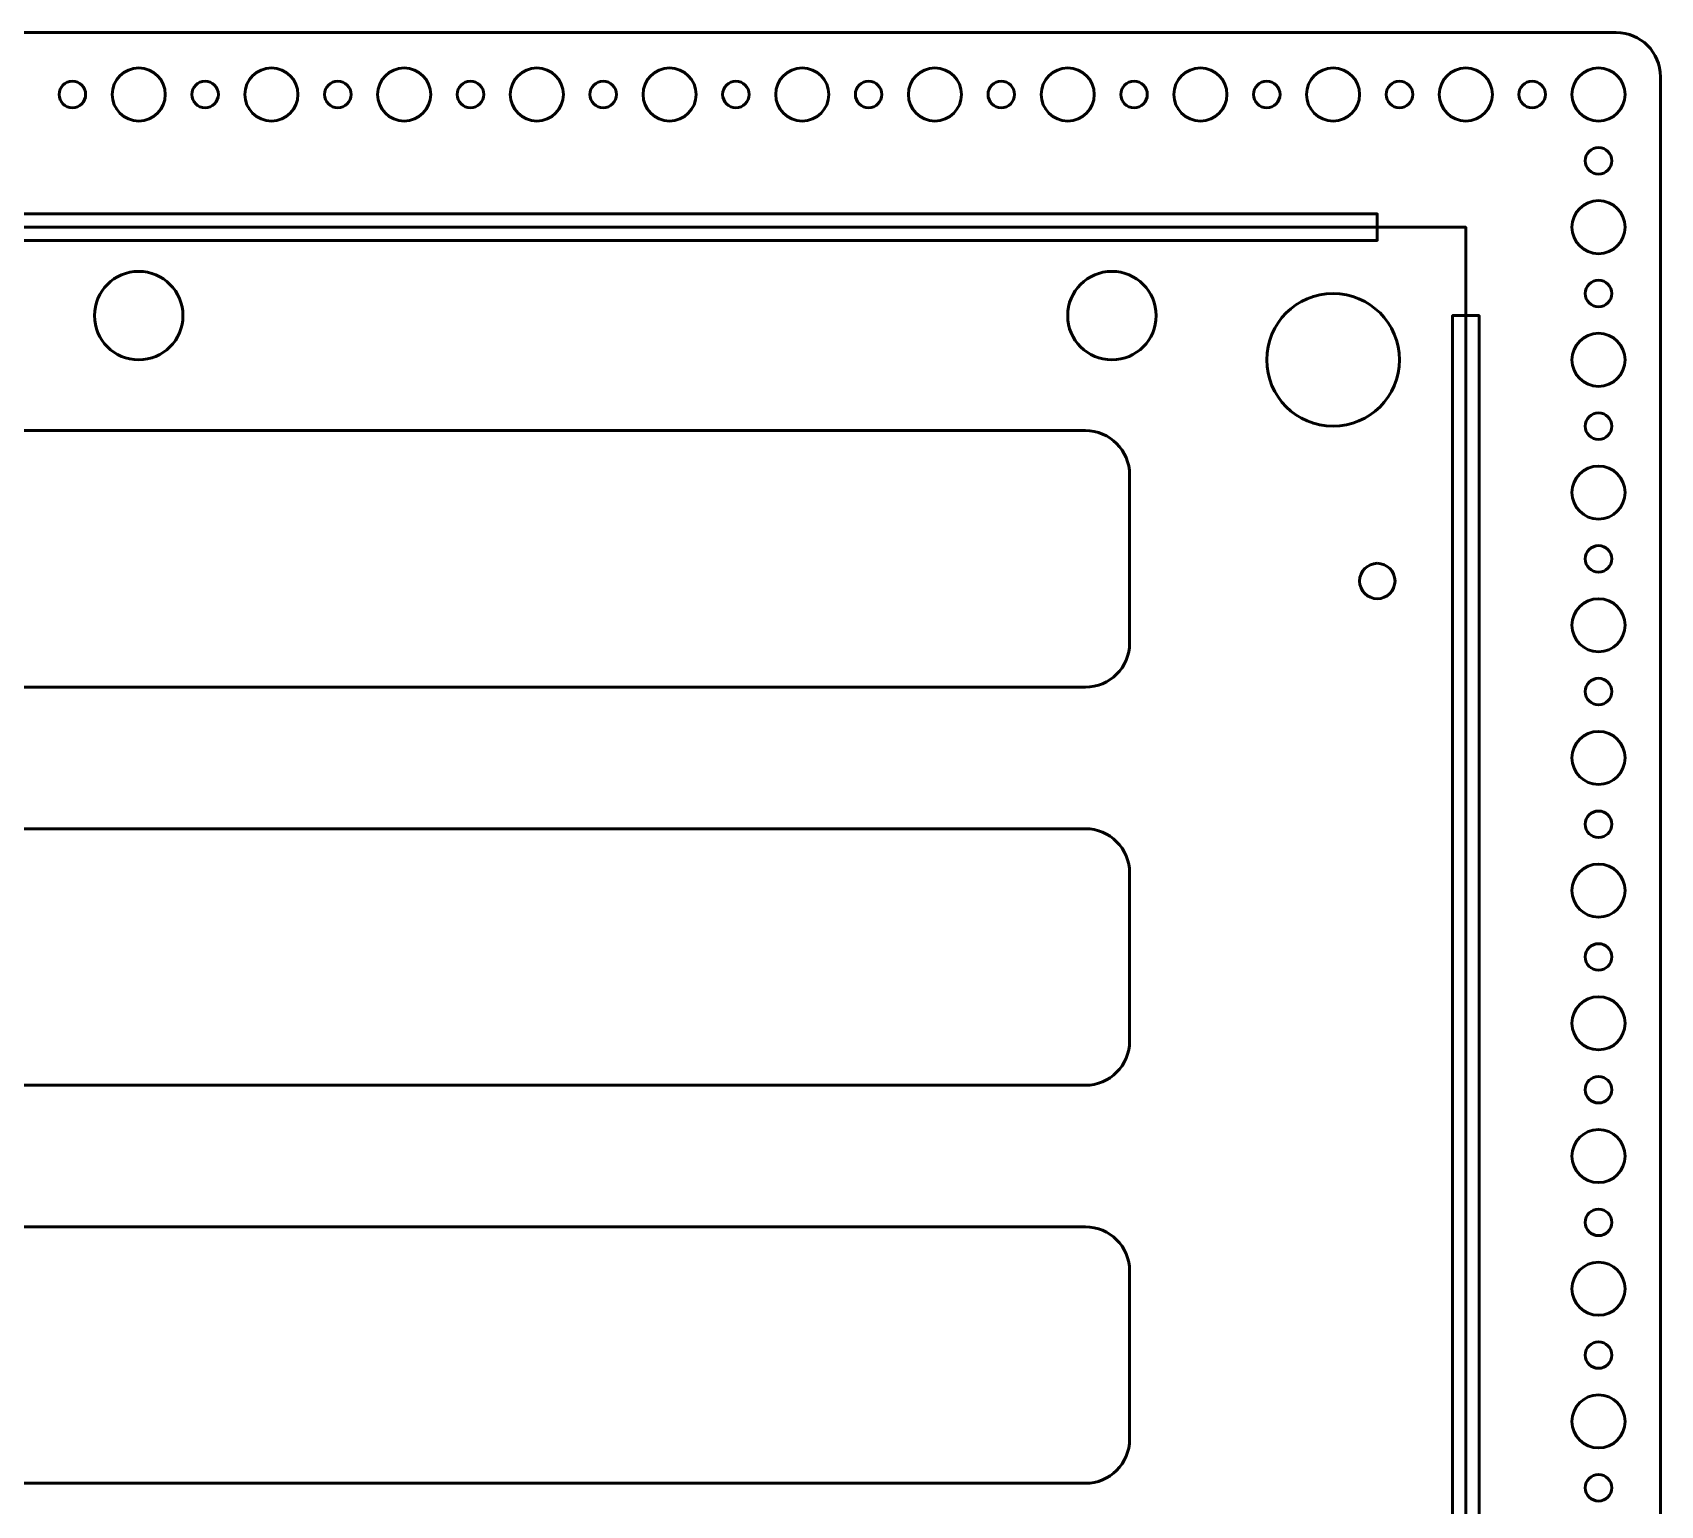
# Model space of a CAD drawing. Header units: centimetres. Extents: x -27.2 to 7.2, y -27.2 to 7.2.
# Drawn here: x -11.2 to 7.2, y -9.45 to 7.2 of the extents above; entities that cross this region are included whole.
import ezdxf

# ---------------------------------------------------------------- set-up
doc = ezdxf.new("R2010")
doc.units = ezdxf.units.CM
doc.header["$MEASUREMENT"] = 0
doc.layers.add('Layer 1', color=7, linetype='Continuous')

msp = doc.modelspace()

# ---------------------------------------------------------------- linework, layer by layer
at = {"layer": 'Layer 1', "color": 4, "lineweight": 53}
msp.add_lwpolyline([(-25, -25), (5, -25), (5, 5), (-25, 5), (-25, -25)], close=True, dxfattribs=at)
at = {"layer": 'Layer 1', "lineweight": 53}
msp.add_lwpolyline([(4.85, -24), (5.15, -24), (5.15, 4), (4.85, 4), (4.85, -24)], close=True, dxfattribs=at)
for centre, major_axis in [((-10.75, 6.5), (0, 0.15)), ((-10, 6.5), (0, 0.3)), ((-9.25, 6.5), (0, 0.15)), ((-8.5, 6.5), (0, 0.3)), ((-7.75, 6.5), (0, 0.15)), ((-7, 6.5), (0, 0.3)), ((-6.25, 6.5), (0, 0.15)), ((-5.5, 6.5), (0, 0.3)), ((-4.75, 6.5), (0, 0.15)), ((-4, 6.5), (0, 0.3)), ((-3.25, 6.5), (0, 0.15)), ((-2.5, 6.5), (0, 0.3)), ((-1.75, 6.5), (0, 0.15)), ((-1, 6.5), (0, 0.3)), ((-0.25, 6.5), (0, 0.15)), ((0.5, 6.5), (0, 0.3)), ((1.25, 6.5), (0, 0.15)), ((2, 6.5), (0, 0.3)), ((2.75, 6.5), (0, 0.15)), ((3.5, 6.5), (0, 0.3)), ((4.25, 6.5), (0, 0.15)), ((5, 6.5), (0, 0.3)), ((5.75, 6.5), (0, 0.15)), ((6.5, 6.5), (0, 0.3)), ((4, 1), (0, 0.2))]:
    msp.add_ellipse(centre, major_axis=major_axis, ratio=1, dxfattribs=at)
for points, knots in [([(-27.2, -26.7), (-27.2, -26.7), (-27.2, 6.7), (-27.2, 6.7), (-27.2, 6.7), (-27.2, 6.97614), (-26.97614, 7.2), (-26.7, 7.2), (-26.7, 7.2), (-26.7, 7.2), (6.7, 7.2), (6.7, 7.2), (6.7, 7.2), (6.97614, 7.2), (7.2, 6.97614), (7.2, 6.7), (7.2, 6.7), (7.2, 6.7), (7.2, -26.7), (7.2, -26.7), (7.2, -26.7), (7.2, -26.97614), (6.97614, -27.2), (6.7, -27.2), (6.7, -27.2), (6.7, -27.2), (-26.7, -27.2), (-26.7, -27.2), (-26.7, -27.2), (-26.97614, -27.2), (-27.2, -26.97614), (-27.2, -26.7)], [0, 0, 0, 0, 0.11111111, 0.11111111, 0.11111111, 0.11111111, 0.22222222, 0.22222222, 0.22222222, 0.22222222, 0.33333333, 0.33333333, 0.33333333, 0.33333333, 0.44444444, 0.44444444, 0.44444444, 0.44444444, 0.55555556, 0.55555556, 0.55555556, 0.55555556, 0.66666667, 0.66666667, 0.66666667, 0.66666667, 0.77777778, 0.77777778, 0.77777778, 0.77777778, 1, 1, 1, 1]), ([(6.35, 5.75), (6.35, 5.83284), (6.41716, 5.9), (6.5, 5.9), (6.5, 5.9), (6.58284, 5.9), (6.65, 5.83284), (6.65, 5.75), (6.65, 5.75), (6.65, 5.66716), (6.58284, 5.6), (6.5, 5.6), (6.5, 5.6), (6.41716, 5.6), (6.35, 5.66716), (6.35, 5.75)], [0, 0, 0, 0, 0.2, 0.2, 0.2, 0.2, 0.4, 0.4, 0.4, 0.4, 0.6, 0.6, 0.6, 0.6, 1, 1, 1, 1]), ([(6.2, 5), (6.2, 5.16569), (6.33431, 5.3), (6.5, 5.3), (6.5, 5.3), (6.66569, 5.3), (6.8, 5.16569), (6.8, 5), (6.8, 5), (6.8, 4.83431), (6.66569, 4.7), (6.5, 4.7), (6.5, 4.7), (6.33431, 4.7), (6.2, 4.83431), (6.2, 5)], [0, 0, 0, 0, 0.2, 0.2, 0.2, 0.2, 0.4, 0.4, 0.4, 0.4, 0.6, 0.6, 0.6, 0.6, 1, 1, 1, 1]), ([(-24, 4.85), (-24, 4.85), (-24, 5.15), (-24, 5.15), (-24, 5.15), (-24, 5.15), (4, 5.15), (4, 5.15), (4, 5.15), (4, 5.15), (4, 4.85), (4, 4.85), (4, 4.85), (4, 4.85), (-24, 4.85), (-24, 4.85)], [0, 0, 0, 0, 0.2, 0.2, 0.2, 0.2, 0.4, 0.4, 0.4, 0.4, 0.6, 0.6, 0.6, 0.6, 1, 1, 1, 1]), ([(-10.5, 4), (-10.5, 4.27615), (-10.27615, 4.5), (-10, 4.5), (-10, 4.5), (-9.72385, 4.5), (-9.5, 4.27615), (-9.5, 4), (-9.5, 4), (-9.5, 3.72385), (-9.72385, 3.5), (-10, 3.5), (-10, 3.5), (-10.27615, 3.5), (-10.5, 3.72385), (-10.5, 4)], [0, 0, 0, 0, 0.2, 0.2, 0.2, 0.2, 0.4, 0.4, 0.4, 0.4, 0.6, 0.6, 0.6, 0.6, 1, 1, 1, 1]), ([(0.5, 4), (0.5, 4.27615), (0.72385, 4.5), (1, 4.5), (1, 4.5), (1.27615, 4.5), (1.5, 4.27615), (1.5, 4), (1.5, 4), (1.5, 3.72385), (1.27615, 3.5), (1, 3.5), (1, 3.5), (0.72385, 3.5), (0.5, 3.72385), (0.5, 4)], [0, 0, 0, 0, 0.2, 0.2, 0.2, 0.2, 0.4, 0.4, 0.4, 0.4, 0.6, 0.6, 0.6, 0.6, 1, 1, 1, 1]), ([(0.5, 4), (0.5, 4.27615), (0.72385, 4.5), (1, 4.5), (1, 4.5), (1.27615, 4.5), (1.5, 4.27615), (1.5, 4), (1.5, 4), (1.5, 3.72385), (1.27615, 3.5), (1, 3.5), (1, 3.5), (0.72385, 3.5), (0.5, 3.72385), (0.5, 4)], [0, 0, 0, 0, 0.2, 0.2, 0.2, 0.2, 0.4, 0.4, 0.4, 0.4, 0.6, 0.6, 0.6, 0.6, 1, 1, 1, 1]), ([(2.75, 3.5), (2.75, 3.91422), (3.08578, 4.25), (3.5, 4.25), (3.5, 4.25), (3.91422, 4.25), (4.25, 3.91422), (4.25, 3.5), (4.25, 3.5), (4.25, 3.08578), (3.91422, 2.75), (3.5, 2.75), (3.5, 2.75), (3.08578, 2.75), (2.75, 3.08578), (2.75, 3.5)], [0, 0, 0, 0, 0.2, 0.2, 0.2, 0.2, 0.4, 0.4, 0.4, 0.4, 0.6, 0.6, 0.6, 0.6, 1, 1, 1, 1]), ([(6.35, 4.25), (6.35, 4.33284), (6.41716, 4.4), (6.5, 4.4), (6.5, 4.4), (6.58284, 4.4), (6.65, 4.33284), (6.65, 4.25), (6.65, 4.25), (6.65, 4.16716), (6.58284, 4.1), (6.5, 4.1), (6.5, 4.1), (6.41716, 4.1), (6.35, 4.16716), (6.35, 4.25)], [0, 0, 0, 0, 0.2, 0.2, 0.2, 0.2, 0.4, 0.4, 0.4, 0.4, 0.6, 0.6, 0.6, 0.6, 1, 1, 1, 1]), ([(6.2, 3.5), (6.2, 3.66569), (6.33431, 3.8), (6.5, 3.8), (6.5, 3.8), (6.66569, 3.8), (6.8, 3.66569), (6.8, 3.5), (6.8, 3.5), (6.8, 3.33431), (6.66569, 3.2), (6.5, 3.2), (6.5, 3.2), (6.33431, 3.2), (6.2, 3.33431), (6.2, 3.5)], [0, 0, 0, 0, 0.2, 0.2, 0.2, 0.2, 0.4, 0.4, 0.4, 0.4, 0.6, 0.6, 0.6, 0.6, 1, 1, 1, 1]), ([(6.35, 2.75), (6.35, 2.83284), (6.41716, 2.9), (6.5, 2.9), (6.5, 2.9), (6.58284, 2.9), (6.65, 2.83284), (6.65, 2.75), (6.65, 2.75), (6.65, 2.66716), (6.58284, 2.6), (6.5, 2.6), (6.5, 2.6), (6.41716, 2.6), (6.35, 2.66716), (6.35, 2.75)], [0, 0, 0, 0, 0.2, 0.2, 0.2, 0.2, 0.4, 0.4, 0.4, 0.4, 0.6, 0.6, 0.6, 0.6, 1, 1, 1, 1]), ([(-21.2, 0.3), (-21.2, 0.3), (-21.2, 2.2), (-21.2, 2.2), (-21.2, 2.2), (-21.2, 2.47614), (-20.97614, 2.7), (-20.7, 2.7), (-20.7, 2.7), (-20.7, 2.7), (0.7, 2.7), (0.7, 2.7), (0.7, 2.7), (0.97614, 2.7), (1.2, 2.47614), (1.2, 2.2), (1.2, 2.2), (1.2, 2.2), (1.2, 0.3), (1.2, 0.3), (1.2, 0.3), (1.2, 0.02386), (0.97614, -0.2), (0.7, -0.2), (0.7, -0.2), (0.7, -0.2), (-20.7, -0.2), (-20.7, -0.2), (-20.7, -0.2), (-20.97614, -0.2), (-21.2, 0.02386), (-21.2, 0.3)], [0, 0, 0, 0, 0.11111111, 0.11111111, 0.11111111, 0.11111111, 0.22222222, 0.22222222, 0.22222222, 0.22222222, 0.33333333, 0.33333333, 0.33333333, 0.33333333, 0.44444444, 0.44444444, 0.44444444, 0.44444444, 0.55555556, 0.55555556, 0.55555556, 0.55555556, 0.66666667, 0.66666667, 0.66666667, 0.66666667, 0.77777778, 0.77777778, 0.77777778, 0.77777778, 1, 1, 1, 1]), ([(6.2, 2), (6.2, 2.16569), (6.33431, 2.3), (6.5, 2.3), (6.5, 2.3), (6.66569, 2.3), (6.8, 2.16569), (6.8, 2), (6.8, 2), (6.8, 1.83431), (6.66569, 1.7), (6.5, 1.7), (6.5, 1.7), (6.33431, 1.7), (6.2, 1.83431), (6.2, 2)], [0, 0, 0, 0, 0.2, 0.2, 0.2, 0.2, 0.4, 0.4, 0.4, 0.4, 0.6, 0.6, 0.6, 0.6, 1, 1, 1, 1]), ([(6.35, 1.25), (6.35, 1.33284), (6.41716, 1.4), (6.5, 1.4), (6.5, 1.4), (6.58284, 1.4), (6.65, 1.33284), (6.65, 1.25), (6.65, 1.25), (6.65, 1.16716), (6.58284, 1.1), (6.5, 1.1), (6.5, 1.1), (6.41716, 1.1), (6.35, 1.16716), (6.35, 1.25)], [0, 0, 0, 0, 0.2, 0.2, 0.2, 0.2, 0.4, 0.4, 0.4, 0.4, 0.6, 0.6, 0.6, 0.6, 1, 1, 1, 1]), ([(6.2, 0.5), (6.2, 0.66569), (6.33431, 0.8), (6.5, 0.8), (6.5, 0.8), (6.66569, 0.8), (6.8, 0.66569), (6.8, 0.5), (6.8, 0.5), (6.8, 0.33431), (6.66569, 0.2), (6.5, 0.2), (6.5, 0.2), (6.33431, 0.2), (6.2, 0.33431), (6.2, 0.5)], [0, 0, 0, 0, 0.2, 0.2, 0.2, 0.2, 0.4, 0.4, 0.4, 0.4, 0.6, 0.6, 0.6, 0.6, 1, 1, 1, 1]), ([(6.35, -0.25), (6.35, -0.16716), (6.41716, -0.1), (6.5, -0.1), (6.5, -0.1), (6.58284, -0.1), (6.65, -0.16716), (6.65, -0.25), (6.65, -0.25), (6.65, -0.33284), (6.58284, -0.4), (6.5, -0.4), (6.5, -0.4), (6.41716, -0.4), (6.35, -0.33284), (6.35, -0.25)], [0, 0, 0, 0, 0.2, 0.2, 0.2, 0.2, 0.4, 0.4, 0.4, 0.4, 0.6, 0.6, 0.6, 0.6, 1, 1, 1, 1]), ([(6.2, -1), (6.2, -0.83431), (6.33431, -0.7), (6.5, -0.7), (6.5, -0.7), (6.66569, -0.7), (6.8, -0.83431), (6.8, -1), (6.8, -1), (6.8, -1.16569), (6.66569, -1.3), (6.5, -1.3), (6.5, -1.3), (6.33431, -1.3), (6.2, -1.16569), (6.2, -1)], [0, 0, 0, 0, 0.2, 0.2, 0.2, 0.2, 0.4, 0.4, 0.4, 0.4, 0.6, 0.6, 0.6, 0.6, 1, 1, 1, 1]), ([(6.35, -1.75), (6.35, -1.66716), (6.41716, -1.6), (6.5, -1.6), (6.5, -1.6), (6.58284, -1.6), (6.65, -1.66716), (6.65, -1.75), (6.65, -1.75), (6.65, -1.83284), (6.58284, -1.9), (6.5, -1.9), (6.5, -1.9), (6.41716, -1.9), (6.35, -1.83284), (6.35, -1.75)], [0, 0, 0, 0, 0.2, 0.2, 0.2, 0.2, 0.4, 0.4, 0.4, 0.4, 0.6, 0.6, 0.6, 0.6, 1, 1, 1, 1]), ([(-21.2, -4.2), (-21.2, -4.2), (-21.2, -2.3), (-21.2, -2.3), (-21.2, -2.3), (-21.2, -2.02386), (-20.97614, -1.8), (-20.7, -1.8), (-20.7, -1.8), (-20.7, -1.8), (0.7, -1.8), (0.7, -1.8), (0.7, -1.8), (0.97614, -1.8), (1.2, -2.02386), (1.2, -2.3), (1.2, -2.3), (1.2, -2.3), (1.2, -4.2), (1.2, -4.2), (1.2, -4.2), (1.2, -4.47614), (0.97614, -4.7), (0.7, -4.7), (0.7, -4.7), (0.7, -4.7), (-20.7, -4.7), (-20.7, -4.7), (-20.7, -4.7), (-20.97614, -4.7), (-21.2, -4.47614), (-21.2, -4.2)], [0, 0, 0, 0, 0.11111111, 0.11111111, 0.11111111, 0.11111111, 0.22222222, 0.22222222, 0.22222222, 0.22222222, 0.33333333, 0.33333333, 0.33333333, 0.33333333, 0.44444444, 0.44444444, 0.44444444, 0.44444444, 0.55555556, 0.55555556, 0.55555556, 0.55555556, 0.66666667, 0.66666667, 0.66666667, 0.66666667, 0.77777778, 0.77777778, 0.77777778, 0.77777778, 1, 1, 1, 1]), ([(6.2, -2.5), (6.2, -2.33431), (6.33431, -2.2), (6.5, -2.2), (6.5, -2.2), (6.66569, -2.2), (6.8, -2.33431), (6.8, -2.5), (6.8, -2.5), (6.8, -2.66569), (6.66569, -2.8), (6.5, -2.8), (6.5, -2.8), (6.33431, -2.8), (6.2, -2.66569), (6.2, -2.5)], [0, 0, 0, 0, 0.2, 0.2, 0.2, 0.2, 0.4, 0.4, 0.4, 0.4, 0.6, 0.6, 0.6, 0.6, 1, 1, 1, 1]), ([(6.35, -3.25), (6.35, -3.16716), (6.41716, -3.1), (6.5, -3.1), (6.5, -3.1), (6.58284, -3.1), (6.65, -3.16716), (6.65, -3.25), (6.65, -3.25), (6.65, -3.33284), (6.58284, -3.4), (6.5, -3.4), (6.5, -3.4), (6.41716, -3.4), (6.35, -3.33284), (6.35, -3.25)], [0, 0, 0, 0, 0.2, 0.2, 0.2, 0.2, 0.4, 0.4, 0.4, 0.4, 0.6, 0.6, 0.6, 0.6, 1, 1, 1, 1]), ([(6.2, -4), (6.2, -3.83431), (6.33431, -3.7), (6.5, -3.7), (6.5, -3.7), (6.66569, -3.7), (6.8, -3.83431), (6.8, -4), (6.8, -4), (6.8, -4.16569), (6.66569, -4.3), (6.5, -4.3), (6.5, -4.3), (6.33431, -4.3), (6.2, -4.16569), (6.2, -4)], [0, 0, 0, 0, 0.2, 0.2, 0.2, 0.2, 0.4, 0.4, 0.4, 0.4, 0.6, 0.6, 0.6, 0.6, 1, 1, 1, 1]), ([(6.35, -4.75), (6.35, -4.66716), (6.41716, -4.6), (6.5, -4.6), (6.5, -4.6), (6.58284, -4.6), (6.65, -4.66716), (6.65, -4.75), (6.65, -4.75), (6.65, -4.83284), (6.58284, -4.9), (6.5, -4.9), (6.5, -4.9), (6.41716, -4.9), (6.35, -4.83284), (6.35, -4.75)], [0, 0, 0, 0, 0.2, 0.2, 0.2, 0.2, 0.4, 0.4, 0.4, 0.4, 0.6, 0.6, 0.6, 0.6, 1, 1, 1, 1]), ([(6.2, -5.5), (6.2, -5.33431), (6.33431, -5.2), (6.5, -5.2), (6.5, -5.2), (6.66569, -5.2), (6.8, -5.33431), (6.8, -5.5), (6.8, -5.5), (6.8, -5.66569), (6.66569, -5.8), (6.5, -5.8), (6.5, -5.8), (6.33431, -5.8), (6.2, -5.66569), (6.2, -5.5)], [0, 0, 0, 0, 0.2, 0.2, 0.2, 0.2, 0.4, 0.4, 0.4, 0.4, 0.6, 0.6, 0.6, 0.6, 1, 1, 1, 1]), ([(6.35, -6.25), (6.35, -6.16716), (6.41716, -6.1), (6.5, -6.1), (6.5, -6.1), (6.58284, -6.1), (6.65, -6.16716), (6.65, -6.25), (6.65, -6.25), (6.65, -6.33284), (6.58284, -6.4), (6.5, -6.4), (6.5, -6.4), (6.41716, -6.4), (6.35, -6.33284), (6.35, -6.25)], [0, 0, 0, 0, 0.2, 0.2, 0.2, 0.2, 0.4, 0.4, 0.4, 0.4, 0.6, 0.6, 0.6, 0.6, 1, 1, 1, 1]), ([(-21.2, -8.7), (-21.2, -8.7), (-21.2, -6.8), (-21.2, -6.8), (-21.2, -6.8), (-21.2, -6.52386), (-20.97614, -6.3), (-20.7, -6.3), (-20.7, -6.3), (-20.7, -6.3), (0.7, -6.3), (0.7, -6.3), (0.7, -6.3), (0.97614, -6.3), (1.2, -6.52386), (1.2, -6.8), (1.2, -6.8), (1.2, -6.8), (1.2, -8.7), (1.2, -8.7), (1.2, -8.7), (1.2, -8.97614), (0.97614, -9.2), (0.7, -9.2), (0.7, -9.2), (0.7, -9.2), (-20.7, -9.2), (-20.7, -9.2), (-20.7, -9.2), (-20.97614, -9.2), (-21.2, -8.97614), (-21.2, -8.7)], [0, 0, 0, 0, 0.11111111, 0.11111111, 0.11111111, 0.11111111, 0.22222222, 0.22222222, 0.22222222, 0.22222222, 0.33333333, 0.33333333, 0.33333333, 0.33333333, 0.44444444, 0.44444444, 0.44444444, 0.44444444, 0.55555556, 0.55555556, 0.55555556, 0.55555556, 0.66666667, 0.66666667, 0.66666667, 0.66666667, 0.77777778, 0.77777778, 0.77777778, 0.77777778, 1, 1, 1, 1]), ([(6.2, -7), (6.2, -6.83431), (6.33431, -6.7), (6.5, -6.7), (6.5, -6.7), (6.66569, -6.7), (6.8, -6.83431), (6.8, -7), (6.8, -7), (6.8, -7.16569), (6.66569, -7.3), (6.5, -7.3), (6.5, -7.3), (6.33431, -7.3), (6.2, -7.16569), (6.2, -7)], [0, 0, 0, 0, 0.2, 0.2, 0.2, 0.2, 0.4, 0.4, 0.4, 0.4, 0.6, 0.6, 0.6, 0.6, 1, 1, 1, 1]), ([(6.35, -7.75), (6.35, -7.66716), (6.41716, -7.6), (6.5, -7.6), (6.5, -7.6), (6.58284, -7.6), (6.65, -7.66716), (6.65, -7.75), (6.65, -7.75), (6.65, -7.83284), (6.58284, -7.9), (6.5, -7.9), (6.5, -7.9), (6.41716, -7.9), (6.35, -7.83284), (6.35, -7.75)], [0, 0, 0, 0, 0.2, 0.2, 0.2, 0.2, 0.4, 0.4, 0.4, 0.4, 0.6, 0.6, 0.6, 0.6, 1, 1, 1, 1]), ([(6.2, -8.5), (6.2, -8.33431), (6.33431, -8.2), (6.5, -8.2), (6.5, -8.2), (6.66569, -8.2), (6.8, -8.33431), (6.8, -8.5), (6.8, -8.5), (6.8, -8.66569), (6.66569, -8.8), (6.5, -8.8), (6.5, -8.8), (6.33431, -8.8), (6.2, -8.66569), (6.2, -8.5)], [0, 0, 0, 0, 0.2, 0.2, 0.2, 0.2, 0.4, 0.4, 0.4, 0.4, 0.6, 0.6, 0.6, 0.6, 1, 1, 1, 1]), ([(6.35, -9.25), (6.35, -9.16716), (6.41716, -9.1), (6.5, -9.1), (6.5, -9.1), (6.58284, -9.1), (6.65, -9.16716), (6.65, -9.25), (6.65, -9.25), (6.65, -9.33284), (6.58284, -9.4), (6.5, -9.4), (6.5, -9.4), (6.41716, -9.4), (6.35, -9.33284), (6.35, -9.25)], [0, 0, 0, 0, 0.2, 0.2, 0.2, 0.2, 0.4, 0.4, 0.4, 0.4, 0.6, 0.6, 0.6, 0.6, 1, 1, 1, 1])]:
    msp.add_open_spline(points, degree=3, knots=knots, dxfattribs=at)

doc.saveas('drawing.dxf')
